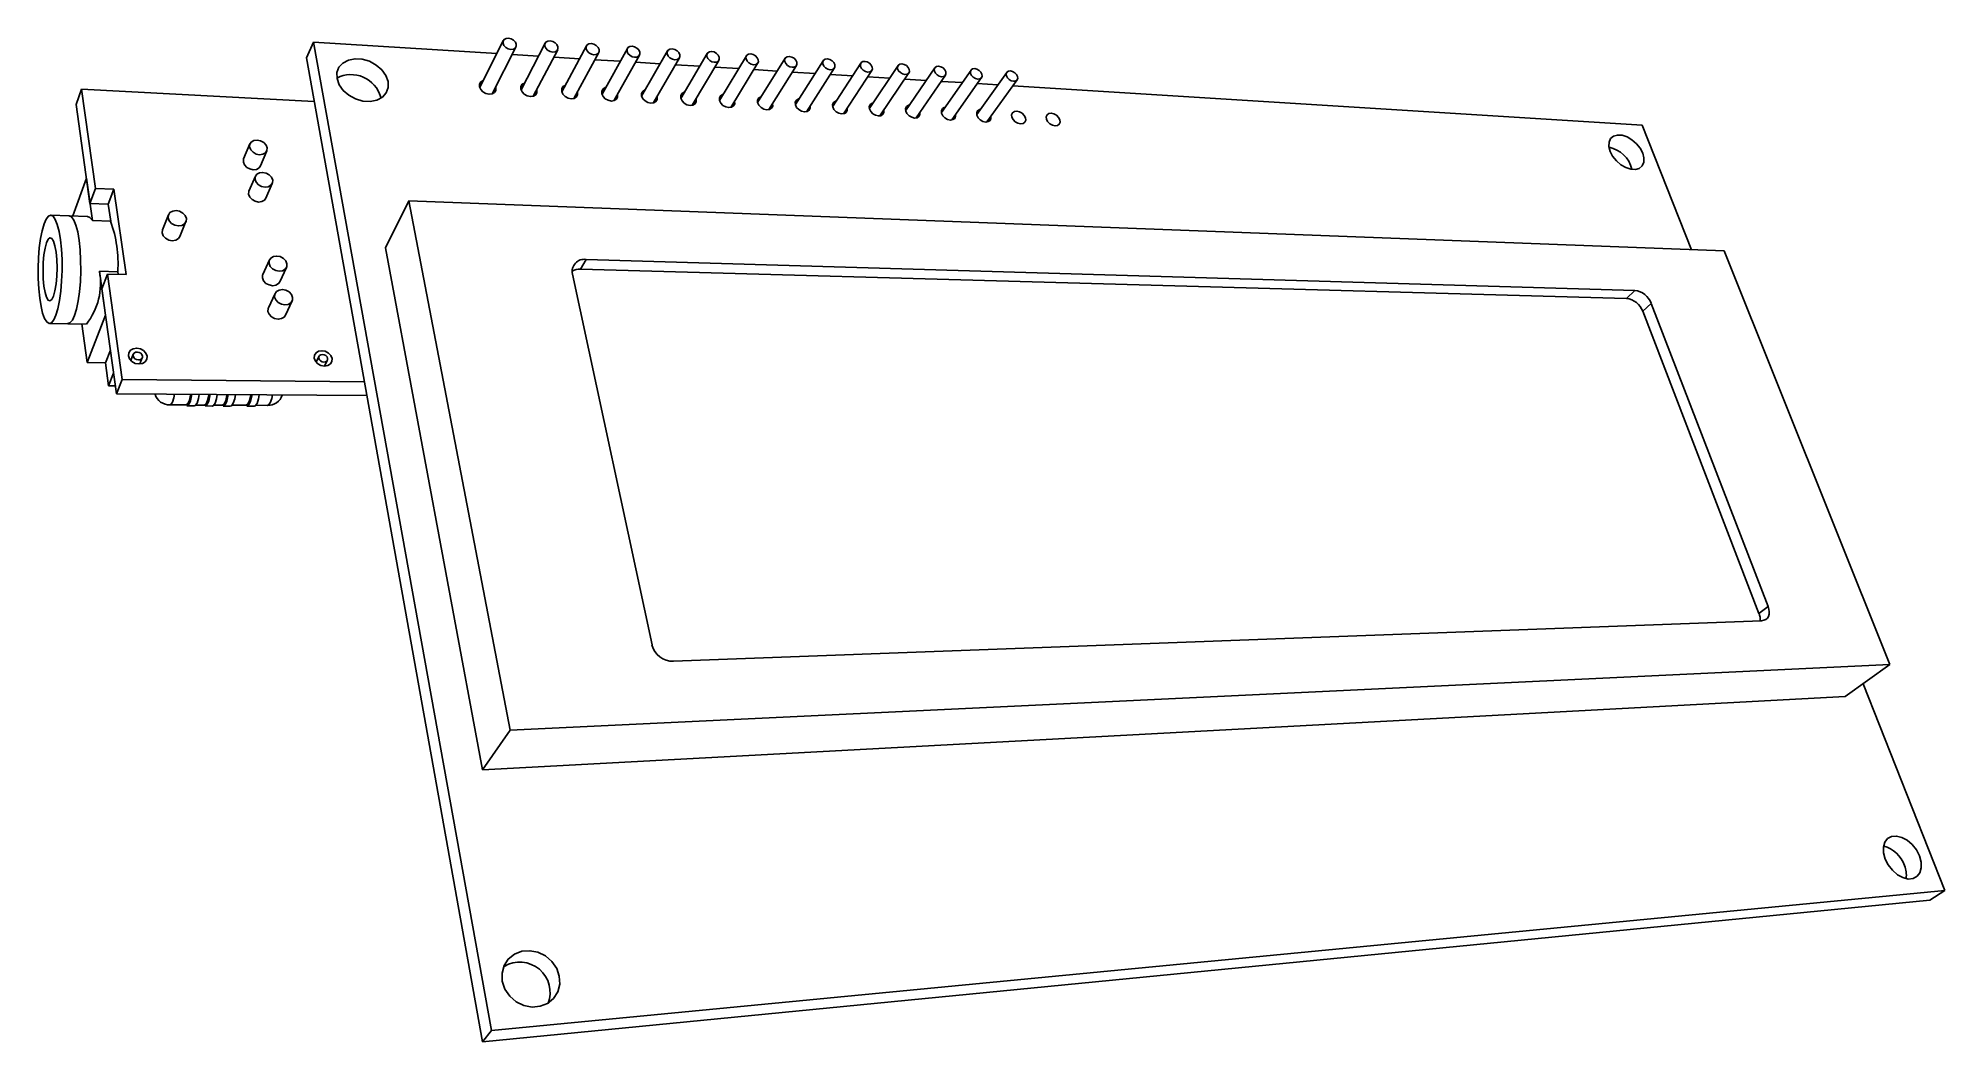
# Model space of a CAD drawing. Extents: x 0 to 183, y 0 to 190.
# Drawn here: x 29 to 182.6, y 108.8 to 189.6 of the extents above; entities outside this region: 2.
import ezdxf
from ezdxf.enums import TextEntityAlignment as Align

# ---------------------------------------------------------------- set-up
doc = ezdxf.new("R2010")
doc.units = 0
doc.layers.get('0').update_dxf_attribs({"linetype": 'CONTINUOUS'})

msp = doc.modelspace()

# ---------------------------------------------------------------- linework, layer by layer
at = {"color": 7, "linetype": 'CONTINUOUS'}
for p, q in [((51.21, 189.3), (50.66, 188.02)), ((65.98, 188.38), (51.21, 189.3)), ((51.21, 189.3), (65.56, 109.71)), ((66.5, 189.42), (64.6, 185.64)), ((65.6, 185.13), (67.52, 188.9)), ((69.88, 189.21), (67.93, 185.46)), ((73.2, 189), (71.21, 185.28)), ((50.66, 188.02), (64.82, 108.8)), ((69.33, 188.17), (67.21, 188.3)), ((68.91, 184.94), (70.88, 188.68)), ((72.65, 187.96), (70.57, 188.09)), ((72.18, 184.75), (74.19, 188.46)), ((75.91, 187.75), (73.87, 187.88)), ((76.49, 188.79), (74.45, 185.1)), ((75.4, 184.57), (77.46, 188.24)), ((79.14, 187.55), (77.14, 187.68)), ((79.73, 188.59), (77.64, 184.93)), ((78.58, 184.39), (80.68, 188.03)), ((82.32, 187.35), (80.36, 187.47)), ((82.92, 188.39), (80.8, 184.76)), ((81.72, 184.21), (83.86, 187.82)), ((86.08, 188.19), (83.91, 184.59)), ((84.82, 184.03), (87, 187.62)), ((89.19, 187.99), (86.98, 184.42)), ((87.88, 183.86), (90.1, 187.42)), ((92.26, 187.8), (90.02, 184.26)), ((95.29, 187.6), (93.01, 184.09)), ((98.29, 187.41), (95.97, 183.93)), ((85.45, 187.16), (83.54, 187.28)), ((88.55, 186.96), (86.67, 187.08)), ((91.61, 186.77), (89.77, 186.88)), ((90.9, 183.69), (93.16, 187.21)), ((94.63, 186.58), (92.82, 186.69)), ((93.88, 183.52), (96.18, 187.02)), ((97.61, 186.39), (95.84, 186.5)), ((96.83, 183.35), (99.16, 186.82)), ((100.55, 186.21), (98.82, 186.32)), ((101.24, 187.23), (98.89, 183.77)), ((99.74, 183.19), (102.1, 186.63)), ((103.45, 186.03), (101.76, 186.13)), ((104.16, 187.04), (101.78, 183.62)), ((102.61, 183.03), (105, 186.44)), ((107.04, 186.86), (104.62, 183.46)), ((106.32, 185.85), (104.66, 185.95)), ((105.44, 182.87), (107.87, 186.25)), ((158.2, 182.6), (107.53, 185.77)), ((32.1, 184.27), (32.53, 185.51)), ((33.22, 176.3), (32.1, 184.27)), ((33.66, 177.51), (32.53, 185.51)), ((32.53, 185.51), (51.28, 184.51)), ((65.9, 185.63), (65.88, 185.69)), ((69.21, 185.44), (69.2, 185.49)), ((72.48, 185.25), (72.47, 185.29)), ((75.7, 185.07), (75.69, 185.1)), ((78.88, 184.88), (78.88, 184.91)), ((82.02, 184.71), (82.02, 184.72)), ((162.16, 172.58), (158.2, 182.6)), ((46.1, 181.1), (45.59, 179.89)), ((46.94, 179.32), (47.46, 180.53)), ((31.84, 175.3), (32.93, 178.35)), ((33.41, 174.92), (32.93, 178.35)), ((46.54, 178.5), (46.02, 177.3)), ((33.22, 176.3), (33.66, 177.51)), ((35.14, 177.46), (33.66, 177.51)), ((34.69, 176.25), (35.14, 177.46)), ((36.13, 170.59), (35.14, 177.46)), ((47.38, 176.73), (47.9, 177.92)), ((31.55, 175.31), (30.06, 175.36)), ((33.03, 175.26), (31.55, 175.31)), ((34.69, 176.25), (33.22, 176.3)), ((34.89, 174.87), (34.69, 176.25)), ((39.53, 175.39), (39.05, 174.19)), ((58.9, 176.52), (57.01, 172.72)), ((164.8, 172.48), (58.9, 176.52)), ((58.9, 176.52), (67.05, 133.9)), ((33.41, 174.92), (34.89, 174.87)), ((40.46, 173.64), (40.95, 174.84)), ((57.01, 172.72), (64.82, 130.69)), ((178.14, 139.18), (164.8, 172.48)), ((34.47, 167.32), (33.98, 170.85)), ((35.46, 170.81), (33.98, 170.85)), ((34.17, 169.44), (34.63, 170.62)), ((35.82, 162.13), (34.63, 170.62)), ((34.63, 170.62), (36.13, 170.59)), ((35.5, 170.6), (35.46, 170.81)), ((47.67, 171.76), (47.14, 170.59)), ((48.5, 169.99), (49.04, 171.16)), ((72.06, 170.61), (78.48, 140.76)), ((72.71, 171.02), (73.16, 171.79)), ((156.94, 168.66), (72.71, 171.02)), ((157.61, 169.3), (73.16, 171.79)), ((35.36, 160.97), (34.17, 169.44)), ((48.12, 169.06), (47.59, 167.9)), ((156.94, 168.66), (157.61, 169.3)), ((48.95, 167.3), (49.49, 168.45)), ((158.26, 167.63), (158.93, 168.26)), ((167.6, 143.29), (158.26, 167.63)), ((168.34, 143.86), (158.93, 168.26)), ((29.96, 166.65), (31.45, 166.62)), ((31.45, 166.62), (32.92, 166.59)), ((32.99, 163.5), (32.57, 166.6)), ((32.99, 163.5), (34.47, 167.32)), ((34.46, 163.48), (34.86, 164.5)), ((34.46, 163.48), (32.99, 163.5)), ((34.71, 161.63), (34.46, 163.48)), ((36.71, 164.16), (36.51, 163.66)), ((37.23, 163.38), (37.43, 163.88)), ((51.66, 163.99), (51.43, 163.53)), ((52.1, 163.21), (52.33, 163.67)), ((34.71, 161.63), (35.12, 162.64)), ((35.27, 161.62), (34.71, 161.63)), ((35.36, 160.97), (35.82, 162.13)), ((55.32, 161.95), (35.82, 162.13)), ((55.52, 160.84), (35.36, 160.97)), ((39.66, 160.09), (40.95, 160.08)), ((41.03, 160.01), (41.61, 160)), ((41.74, 160.07), (42.42, 160.07)), ((42.49, 160), (43.07, 159.99)), ((43.2, 160.07), (43.87, 160.06)), ((43.94, 159.99), (44.52, 159.99)), ((44.66, 160.06), (45.78, 160.05)), ((45.86, 159.98), (46.43, 159.98)), ((46.57, 160.05), (47.51, 160.04)), ((167.6, 143.29), (168.34, 143.86)), ((80.21, 139.44), (167.82, 142.71)), ((67.05, 133.9), (178.14, 139.18)), ((178.14, 139.18), (174.54, 136.6)), ((182.57, 120.98), (175.98, 137.63)), ((64.82, 130.69), (174.54, 136.6)), ((67.05, 133.9), (64.82, 130.69)), ((64.82, 108.8), (181.35, 120.22)), ((65.56, 109.71), (182.57, 120.98)), ((182.57, 120.98), (181.35, 120.22)), ((65.56, 109.71), (64.82, 108.8))]:
    msp.add_line(p, q, dxfattribs=at)
for points in [[(66.48, 189.19), (66.48, 189.37), (66.57, 189.51), (66.72, 189.59), (66.91, 189.61), (67.13, 189.57), (67.32, 189.46), (67.47, 189.3), (67.54, 189.13), (67.54, 188.96), (67.46, 188.82), (67.31, 188.73), (67.11, 188.71), (66.9, 188.75), (66.7, 188.86), (66.55, 189.02), (66.48, 189.19)], [(69.85, 188.98), (69.85, 189.15), (69.93, 189.29), (70.08, 189.37), (70.28, 189.39), (70.49, 189.35), (70.68, 189.24), (70.82, 189.09), (70.9, 188.91), (70.9, 188.74), (70.82, 188.6), (70.67, 188.51), (70.48, 188.49), (70.27, 188.54), (70.07, 188.65), (69.93, 188.8), (69.85, 188.98)], [(73.18, 188.76), (73.18, 188.93), (73.26, 189.07), (73.4, 189.16), (73.6, 189.18), (73.8, 189.13), (73.99, 189.02), (74.14, 188.87), (74.22, 188.7), (74.22, 188.53), (74.14, 188.39), (73.99, 188.3), (73.8, 188.28), (73.59, 188.33), (73.4, 188.44), (73.26, 188.59), (73.18, 188.76)], [(76.46, 188.55), (76.46, 188.72), (76.54, 188.86), (76.68, 188.94), (76.87, 188.96), (77.07, 188.92), (77.26, 188.81), (77.41, 188.66), (77.48, 188.49), (77.49, 188.32), (77.41, 188.18), (77.26, 188.09), (77.08, 188.07), (76.87, 188.12), (76.68, 188.23), (76.54, 188.38), (76.46, 188.55)], [(57.22, 186.12), (57.04, 186.61), (56.72, 187.06), (56.27, 187.45), (55.73, 187.75), (55.14, 187.92), (54.56, 187.95), (54.03, 187.85), (53.58, 187.61), (53.27, 187.27), (53.1, 186.84), (53.11, 186.36), (53.28, 185.86), (53.61, 185.4), (54.06, 185.01), (54.61, 184.72), (55.2, 184.55), (55.78, 184.52), (56.32, 184.62), (56.76, 184.86), (57.07, 185.21), (57.23, 185.64), (57.22, 186.12)], [(79.7, 188.34), (79.7, 188.51), (79.77, 188.65), (79.91, 188.73), (80.1, 188.75), (80.3, 188.71), (80.49, 188.6), (80.63, 188.45), (80.71, 188.28), (80.71, 188.11), (80.64, 187.98), (80.5, 187.89), (80.31, 187.87), (80.11, 187.91), (79.92, 188.02), (79.78, 188.17), (79.7, 188.34)], [(82.89, 188.14), (82.89, 188.3), (82.96, 188.44), (83.1, 188.52), (83.28, 188.55), (83.48, 188.5), (83.67, 188.39), (83.81, 188.24), (83.89, 188.07), (83.89, 187.91), (83.82, 187.77), (83.68, 187.69), (83.5, 187.67), (83.3, 187.71), (83.12, 187.82), (82.97, 187.97), (82.89, 188.14)], [(86.05, 187.94), (86.04, 188.1), (86.11, 188.24), (86.25, 188.32), (86.43, 188.34), (86.63, 188.29), (86.81, 188.19), (86.95, 188.04), (87.03, 187.87), (87.04, 187.71), (86.97, 187.57), (86.83, 187.49), (86.65, 187.47), (86.45, 187.51), (86.27, 187.62), (86.13, 187.77), (86.05, 187.94)], [(89.16, 187.73), (89.15, 187.9), (89.22, 188.03), (89.36, 188.12), (89.53, 188.14), (89.73, 188.09), (89.91, 187.99), (90.05, 187.84), (90.13, 187.67), (90.14, 187.51), (90.07, 187.37), (89.93, 187.29), (89.76, 187.27), (89.56, 187.31), (89.38, 187.42), (89.24, 187.57), (89.16, 187.73)], [(92.23, 187.54), (92.22, 187.7), (92.29, 187.83), (92.42, 187.92), (92.6, 187.94), (92.79, 187.89), (92.97, 187.79), (93.11, 187.64), (93.19, 187.48), (93.2, 187.31), (93.13, 187.18), (93, 187.09), (92.82, 187.07), (92.63, 187.12), (92.45, 187.22), (92.31, 187.37), (92.23, 187.54)], [(95.26, 187.34), (95.25, 187.5), (95.32, 187.64), (95.45, 187.72), (95.62, 187.74), (95.81, 187.7), (95.99, 187.59), (96.13, 187.45), (96.21, 187.28), (96.22, 187.12), (96.15, 186.99), (96.02, 186.9), (95.85, 186.88), (95.66, 186.93), (95.48, 187.03), (95.34, 187.17), (95.26, 187.34)], [(98.25, 187.15), (98.24, 187.31), (98.31, 187.44), (98.43, 187.52), (98.6, 187.55), (98.79, 187.5), (98.97, 187.4), (99.11, 187.25), (99.19, 187.09), (99.2, 186.93), (99.14, 186.8), (99.01, 186.71), (98.84, 186.69), (98.65, 186.74), (98.47, 186.84), (98.33, 186.98), (98.25, 187.15)], [(101.21, 186.96), (101.2, 187.12), (101.26, 187.25), (101.38, 187.33), (101.55, 187.35), (101.74, 187.31), (101.91, 187.21), (102.05, 187.06), (102.13, 186.9), (102.14, 186.74), (102.08, 186.61), (101.96, 186.53), (101.79, 186.5), (101.6, 186.55), (101.43, 186.65), (101.29, 186.79), (101.21, 186.96)], [(64.88, 186.2), (64.69, 186.09), (64.59, 185.91), (64.58, 185.7), (64.68, 185.48), (64.86, 185.29), (65.1, 185.16), (65.36, 185.1), (65.6, 185.13), (65.79, 185.24), (65.89, 185.41), (65.9, 185.63), (65.9, 185.63)], [(68.21, 186.01), (68.2, 186), (68.02, 185.9), (67.92, 185.72), (67.91, 185.51), (68.01, 185.29), (68.19, 185.1), (68.42, 184.97), (68.68, 184.91), (68.92, 184.94), (69.11, 185.05), (69.21, 185.23), (69.21, 185.44), (69.21, 185.44)], [(71.5, 185.82), (71.48, 185.81), (71.3, 185.71), (71.2, 185.53), (71.2, 185.32), (71.29, 185.11), (71.47, 184.92), (71.71, 184.79), (71.96, 184.73), (72.2, 184.76), (72.38, 184.87), (72.48, 185.04), (72.48, 185.25), (72.48, 185.25)], [(104.13, 186.77), (104.11, 186.93), (104.17, 187.06), (104.29, 187.14), (104.46, 187.16), (104.64, 187.12), (104.82, 187.02), (104.95, 186.88), (105.04, 186.71), (105.05, 186.55), (104.99, 186.42), (104.87, 186.34), (104.7, 186.32), (104.52, 186.36), (104.34, 186.46), (104.21, 186.61), (104.13, 186.77)], [(107.01, 186.59), (106.99, 186.74), (107.05, 186.87), (107.17, 186.96), (107.33, 186.98), (107.51, 186.93), (107.69, 186.83), (107.82, 186.69), (107.9, 186.53), (107.92, 186.37), (107.86, 186.24), (107.74, 186.16), (107.58, 186.14), (107.4, 186.18), (107.22, 186.28), (107.09, 186.42), (107.01, 186.59)], [(74.74, 185.63), (74.71, 185.63), (74.53, 185.52), (74.44, 185.35), (74.44, 185.14), (74.53, 184.92), (74.71, 184.74), (74.94, 184.61), (75.2, 184.55), (75.43, 184.58), (75.61, 184.69), (75.7, 184.86), (75.7, 185.07), (75.7, 185.07)], [(77.94, 185.45), (77.9, 185.44), (77.73, 185.33), (77.63, 185.16), (77.64, 184.96), (77.73, 184.74), (77.91, 184.56), (78.14, 184.43), (78.39, 184.37), (78.62, 184.4), (78.79, 184.51), (78.89, 184.68), (78.88, 184.88), (78.88, 184.88)], [(81.1, 185.27), (81.05, 185.26), (80.88, 185.15), (80.79, 184.98), (80.79, 184.78), (80.89, 184.56), (81.07, 184.38), (81.29, 184.25), (81.54, 184.2), (81.77, 184.22), (81.94, 184.33), (82.03, 184.5), (82.02, 184.71), (82.02, 184.71)], [(84.21, 185.09), (84.16, 185.08), (83.99, 184.97), (83.9, 184.8), (83.91, 184.6), (84.01, 184.39), (84.18, 184.2), (84.41, 184.08), (84.65, 184.02), (84.87, 184.05), (85.04, 184.16), (85.13, 184.32), (85.12, 184.53), (85.12, 184.53)], [(87.29, 184.91), (87.23, 184.9), (87.06, 184.79), (86.98, 184.63), (86.98, 184.42), (87.08, 184.21), (87.26, 184.03), (87.48, 183.9), (87.72, 183.85), (87.94, 183.88), (88.1, 183.98), (88.19, 184.15), (88.18, 184.35), (88.18, 184.35)], [(90.32, 184.74), (90.26, 184.72), (90.1, 184.62), (90.01, 184.45), (90.02, 184.25), (90.12, 184.04), (90.29, 183.86), (90.51, 183.73), (90.75, 183.68), (90.97, 183.71), (91.13, 183.81), (91.21, 183.98), (91.21, 184.17)], [(93.32, 184.57), (93.25, 184.55), (93.09, 184.44), (93.01, 184.28), (93.02, 184.08), (93.12, 183.87), (93.29, 183.69), (93.51, 183.57), (93.74, 183.51), (93.96, 183.54), (94.12, 183.64), (94.2, 183.81), (94.19, 183.99)], [(96.28, 184.4), (96.2, 184.38), (96.05, 184.27), (95.97, 184.11), (95.98, 183.91), (96.08, 183.7), (96.25, 183.52), (96.47, 183.4), (96.7, 183.35), (96.91, 183.37), (97.06, 183.48), (97.14, 183.64), (97.14, 183.82)], [(99.2, 184.23), (99.12, 184.21), (98.96, 184.1), (98.89, 183.94), (98.9, 183.74), (99, 183.54), (99.17, 183.36), (99.39, 183.24), (99.62, 183.18), (99.82, 183.21), (99.98, 183.32), (100.05, 183.48), (100.05, 183.64)], [(102.09, 184.06), (102, 184.04), (101.85, 183.94), (101.77, 183.77), (101.78, 183.58), (101.88, 183.37), (102.05, 183.2), (102.27, 183.07), (102.5, 183.02), (102.7, 183.05), (102.85, 183.15), (102.92, 183.32), (102.92, 183.47)], [(104.94, 183.9), (104.84, 183.87), (104.69, 183.77), (104.62, 183.61), (104.63, 183.41), (104.73, 183.21), (104.9, 183.04), (105.12, 182.91), (105.34, 182.86), (105.54, 182.89), (105.69, 182.99), (105.76, 183.15), (105.76, 183.3)], [(108.55, 183.19), (108.45, 183.39), (108.28, 183.56), (108.07, 183.69), (107.85, 183.74), (107.65, 183.71), (107.5, 183.61), (107.43, 183.45), (107.45, 183.25), (107.55, 183.05), (107.72, 182.88), (107.93, 182.76), (108.15, 182.71), (108.35, 182.73), (108.49, 182.84), (108.56, 183), (108.55, 183.19)], [(111.31, 183.03), (111.21, 183.23), (111.05, 183.4), (110.84, 183.53), (110.62, 183.58), (110.42, 183.55), (110.28, 183.45), (110.21, 183.29), (110.23, 183.1), (110.33, 182.9), (110.5, 182.72), (110.71, 182.6), (110.93, 182.55), (111.12, 182.58), (111.26, 182.68), (111.33, 182.84), (111.31, 183.03)], [(46.07, 180.85), (46.16, 180.62), (46.35, 180.42), (46.6, 180.28), (46.88, 180.22), (47.14, 180.26), (47.35, 180.37), (47.47, 180.56), (47.49, 180.78), (47.4, 181.01), (47.21, 181.21), (46.96, 181.34), (46.68, 181.4), (46.42, 181.37), (46.21, 181.25), (46.09, 181.07), (46.07, 180.85)], [(155.62, 180.5), (155.82, 180.11), (156.12, 179.74), (156.48, 179.42), (156.88, 179.19), (157.29, 179.06), (157.66, 179.04), (157.97, 179.13), (158.2, 179.33), (158.33, 179.62), (158.34, 179.97), (158.24, 180.35), (158.03, 180.75), (157.74, 181.11), (157.38, 181.43), (156.98, 181.66), (156.58, 181.79), (156.21, 181.81), (155.9, 181.72), (155.66, 181.53), (155.53, 181.24), (155.52, 180.89), (155.62, 180.5)], [(45.57, 179.64), (45.58, 179.86), (45.59, 179.89)], [(46.94, 179.32), (46.84, 179.17), (46.63, 179.05), (46.37, 179.02), (46.09, 179.08), (45.84, 179.21), (45.66, 179.41), (45.57, 179.64)], [(46.51, 178.24), (46.6, 178.01), (46.79, 177.81), (47.04, 177.67), (47.32, 177.62), (47.58, 177.65), (47.79, 177.77), (47.91, 177.96), (47.93, 178.18), (47.84, 178.41), (47.65, 178.61), (47.4, 178.75), (47.12, 178.8), (46.86, 178.77), (46.65, 178.65), (46.52, 178.46), (46.51, 178.24)], [(45.99, 177.04), (46.01, 177.27), (46.02, 177.3)], [(47.38, 176.73), (47.27, 176.58), (47.06, 176.46), (46.8, 176.42), (46.52, 176.48), (46.27, 176.61), (46.09, 176.81), (45.99, 177.04)], [(29.52, 174.65), (29.37, 174.11), (29.24, 173.47), (29.14, 172.73), (29.08, 171.92), (29.05, 171.09), (29.05, 170.25), (29.09, 169.44), (29.17, 168.68), (29.28, 168.02), (29.41, 167.46), (29.57, 167.04), (29.75, 166.76), (29.93, 166.65), (30.12, 166.7), (30.31, 166.92), (30.48, 167.3), (30.64, 167.83), (30.77, 168.48), (30.87, 169.23), (30.94, 170.05), (30.98, 170.91), (30.97, 171.78), (30.92, 172.61), (30.84, 173.38), (30.73, 174.05), (30.59, 174.61), (30.43, 175.02), (30.25, 175.27), (30.06, 175.36), (29.87, 175.28), (29.69, 175.04), (29.52, 174.65)], [(33.41, 174.92), (33.22, 175.17), (33.03, 175.26)], [(39.51, 175.14), (39.6, 174.9), (39.79, 174.7), (40.05, 174.56), (40.34, 174.5), (40.61, 174.54), (40.83, 174.67), (40.96, 174.86), (40.98, 175.09), (40.89, 175.33), (40.7, 175.53), (40.44, 175.67), (40.15, 175.73), (39.88, 175.69), (39.66, 175.57), (39.53, 175.37), (39.51, 175.14)], [(29.72, 173.13), (29.6, 172.71), (29.51, 172.16), (29.46, 171.54), (29.44, 170.89), (29.46, 170.24), (29.51, 169.64), (29.6, 169.13), (29.72, 168.75), (29.85, 168.52), (30, 168.46), (30.14, 168.57), (30.28, 168.85), (30.4, 169.28), (30.49, 169.82), (30.55, 170.45), (30.57, 171.12), (30.55, 171.78), (30.49, 172.38), (30.4, 172.89), (30.28, 173.27), (30.14, 173.49), (30, 173.54), (29.85, 173.42), (29.72, 173.13)], [(39.03, 173.94), (39.05, 174.17), (39.05, 174.19)], [(40.46, 173.64), (40.34, 173.47), (40.13, 173.34), (39.85, 173.3), (39.57, 173.36), (39.31, 173.5), (39.12, 173.7), (39.03, 173.94)], [(49.07, 171.44), (48.98, 171.68), (48.79, 171.88), (48.54, 172.02), (48.25, 172.07), (47.99, 172.03), (47.77, 171.91), (47.65, 171.71), (47.64, 171.48), (47.73, 171.24), (47.92, 171.04), (48.18, 170.9), (48.46, 170.85), (48.73, 170.89), (48.94, 171.01), (49.06, 171.21), (49.07, 171.44)], [(48.5, 169.99), (48.4, 169.85), (48.19, 169.72), (47.93, 169.68), (47.64, 169.74), (47.39, 169.87), (47.2, 170.08), (47.11, 170.31), (47.12, 170.54), (47.14, 170.59)], [(49.53, 168.74), (49.44, 168.98), (49.25, 169.18), (48.99, 169.32), (48.71, 169.38), (48.44, 169.33), (48.23, 169.21), (48.1, 169.01), (48.09, 168.77), (48.18, 168.54), (48.37, 168.33), (48.63, 168.19), (48.91, 168.14), (49.18, 168.18), (49.39, 168.31), (49.52, 168.51), (49.53, 168.74)], [(48.95, 167.3), (48.85, 167.16), (48.64, 167.03), (48.38, 166.98), (48.09, 167.04), (47.84, 167.17), (47.65, 167.38), (47.55, 167.61), (47.57, 167.85), (47.59, 167.9)], [(37.83, 164.01), (37.8, 163.77), (37.67, 163.56), (37.45, 163.43), (37.16, 163.38), (36.87, 163.43), (36.6, 163.58), (36.41, 163.79), (36.31, 164.03), (36.34, 164.27), (36.47, 164.48), (36.7, 164.61), (36.98, 164.66), (37.28, 164.61), (37.54, 164.46), (37.73, 164.26), (37.83, 164.01)], [(37.12, 163.7), (36.97, 163.73), (36.84, 163.8), (36.74, 163.9), (36.69, 164.03), (36.7, 164.15), (36.77, 164.25), (36.88, 164.32), (37.03, 164.34), (37.17, 164.31), (37.31, 164.24), (37.4, 164.14), (37.45, 164.02), (37.44, 163.89), (37.37, 163.79), (37.26, 163.72), (37.12, 163.7)], [(52.71, 163.82), (52.7, 163.59), (52.58, 163.39), (52.37, 163.26), (52.11, 163.21), (51.82, 163.26), (51.57, 163.4), (51.38, 163.6), (51.28, 163.84), (51.3, 164.08), (51.42, 164.28), (51.63, 164.41), (51.89, 164.45), (52.17, 164.4), (52.43, 164.26), (52.61, 164.06), (52.71, 163.82)], [(52.05, 163.52), (52.18, 163.54), (52.29, 163.61), (52.35, 163.71), (52.35, 163.83), (52.31, 163.95), (52.21, 164.05), (52.08, 164.12), (51.94, 164.14), (51.81, 164.12), (51.71, 164.05), (51.65, 163.95), (51.64, 163.84), (51.69, 163.72), (51.78, 163.62), (51.91, 163.55), (52.05, 163.52)], [(40.95, 160.08), (40.97, 160.08), (41.1, 160.19), (41.22, 160.46), (41.31, 160.86), (41.32, 160.93)], [(41.42, 160.93), (41.4, 160.82), (41.31, 160.4), (41.18, 160.12), (41.04, 160.01), (41.03, 160.01)], [(41.61, 160), (41.7, 160.04), (41.84, 160.23)], [(41.84, 160.23), (41.95, 160.59), (42.01, 160.93)], [(42.42, 160.07), (42.43, 160.07), (42.57, 160.18), (42.69, 160.45), (42.78, 160.85), (42.79, 160.92)], [(42.89, 160.92), (42.87, 160.81), (42.78, 160.39), (42.65, 160.11), (42.51, 160), (42.49, 160)], [(43.07, 159.99), (43.16, 160.03), (43.3, 160.23)], [(43.3, 160.23), (43.41, 160.58), (43.47, 160.92)], [(43.87, 160.06), (43.89, 160.06), (44.03, 160.17), (44.15, 160.44), (44.24, 160.84), (44.25, 160.91)], [(44.35, 160.91), (44.33, 160.8), (44.23, 160.38), (44.11, 160.1), (43.96, 159.99), (43.94, 159.99)], [(44.52, 159.99), (44.62, 160.02), (44.75, 160.22)], [(44.75, 160.22), (44.87, 160.57), (44.93, 160.91)], [(45.78, 160.05), (45.8, 160.05), (45.94, 160.16), (46.07, 160.43), (46.16, 160.83), (46.18, 160.9)], [(46.27, 160.9), (46.25, 160.79), (46.15, 160.37), (46.02, 160.09), (45.87, 159.98), (45.86, 159.98)], [(46.43, 159.98), (46.53, 160.01), (46.67, 160.21)], [(46.67, 160.21), (46.79, 160.56), (46.85, 160.9)], [(167.82, 142.71), (168, 142.74), (168.15, 142.81), (168.28, 142.92), (168.37, 143.06), (168.42, 143.24), (168.43, 143.43), (168.41, 143.64), (168.34, 143.86)], [(180.52, 123.77), (180.28, 124.25), (179.94, 124.68), (179.54, 125.03), (179.11, 125.26), (178.68, 125.37), (178.28, 125.33), (177.96, 125.17), (177.73, 124.87), (177.62, 124.48), (177.63, 124.02), (177.76, 123.52), (178.01, 123.04), (178.35, 122.61), (178.75, 122.26), (179.19, 122.02), (179.62, 121.91), (180.01, 121.95), (180.34, 122.13), (180.56, 122.42), (180.67, 122.82), (180.66, 123.28), (180.52, 123.77)], [(66.42, 113.68), (66.63, 113.04), (67.02, 112.48), (67.54, 112.03), (68.16, 111.73), (68.82, 111.6), (69.48, 111.66), (70.07, 111.9), (70.55, 112.3), (70.89, 112.83), (71.04, 113.44), (71.01, 114.08), (70.8, 114.71), (70.42, 115.27), (69.9, 115.72), (69.29, 116.02), (68.64, 116.14), (67.98, 116.09), (67.39, 115.86), (66.9, 115.46), (66.56, 114.94), (66.4, 114.33), (66.42, 113.68)]]:
    msp.add_lwpolyline(points, dxfattribs=at)
at = {"color": 8, "linetype": 'CONTINUOUS'}
for points in [[(31.45, 166.63), (31.61, 166.68), (31.8, 166.9), (31.98, 167.28), (32.14, 167.8), (32.27, 168.45), (32.38, 169.2), (32.45, 170.02), (32.48, 170.88), (32.47, 171.74), (32.43, 172.57), (32.35, 173.33), (32.23, 174.01), (32.09, 174.56), (31.92, 174.97), (31.74, 175.22), (31.55, 175.31)], [(39.87, 160.31), (39.74, 160.12), (39.66, 160.09)], [(40.03, 160.94), (39.98, 160.65), (39.87, 160.31)], [(47.74, 160.26), (47.6, 160.08), (47.51, 160.04)], [(47.91, 160.89), (47.85, 160.6), (47.74, 160.26)]]:
    msp.add_lwpolyline(points, dxfattribs=at)
at = {"color": 7, "linetype": 'CONTINUOUS'}
for centre, radius, start, end in [((54.24, 184.2), 2.48, 15.6248, 117.3962), ((155.12, 178.57), 2.29, 12.606, 79.6951), ((25.62, 171.48), 9.86, 356.1335, 20.0866), ((28.75, 169.88), 5.32, 321.7568, 10.4791), ((73.03, 170.82), 0.988, 82.1101, 191.848), ((72.65, 169.77), 1.25, 87.2745, 119.0135), ((157.41, 167.69), 1.63, 20.724, 82.876), ((156.74, 167.06), 1.61, 20.6316, 82.9877), ((39.61, 161.29), 1.2, 196.4442, 272.3077), ((47.59, 161.2), 1.15, 265.8888, 343.7816), ((166.5, 142.83), 1.2, 354.0022, 22.3911), ((80.17, 141.19), 1.75, 193.9874, 271.1084), ((176.98, 122.18), 2.48, 19.3547, 74.3779), ((177.61, 122.25), 1.86, 350.5992, 23.5436), ((67.82, 112.77), 2.45, 338.8635, 120.6904)]:
    msp.add_arc(centre, radius, start, end, dxfattribs=at)

# ---------------------------------------------------------------- texts
for s, width, p in [('Edition étudiante de SolidWorks.', 0.667188, (0, 5.45)), ('A usage universitaire uniquement.', 0.668182, (0, 0))]:
    msp.add_text(s, height=3.633, dxfattribs=dict(at, width=width)).set_placement(p, align=Align.BOTTOM_LEFT)

doc.saveas('drawing.dxf')
